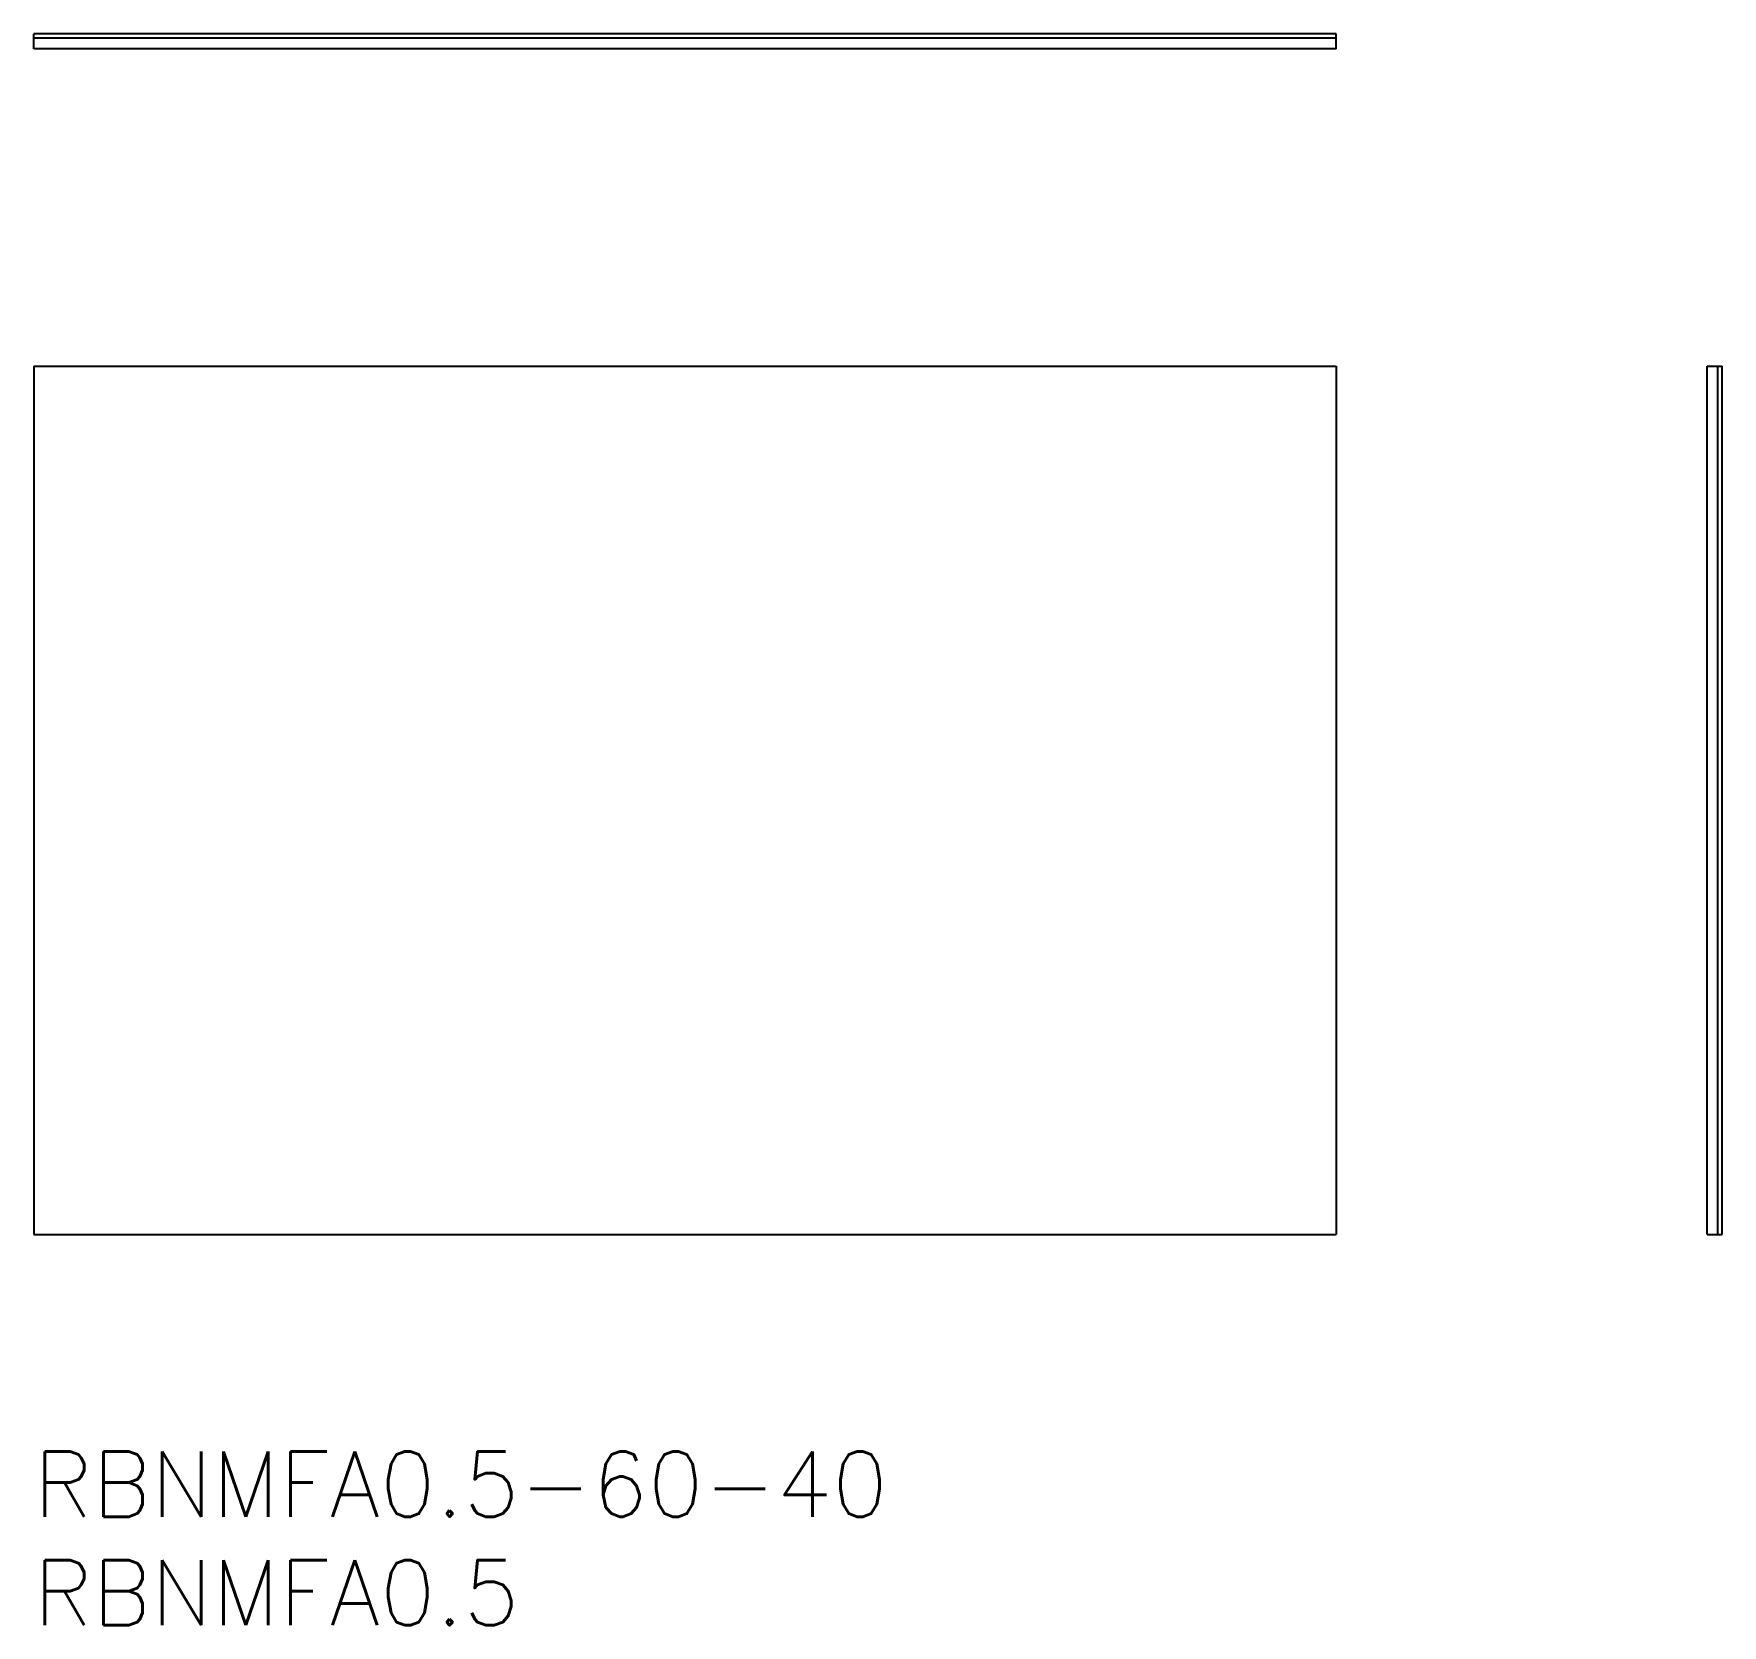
# Model space of a CAD drawing. Extents: x 0 to 77.8, y -8 to 65.3.
import ezdxf

# ---------------------------------------------------------------- set-up
doc = ezdxf.new("R2010")
doc.units = 0
doc.header["$LTSCALE"] = 0.5
doc.layers.add('MSM_CONTINUOUS', color=7, linetype='CONTINUOUS')
doc.layers.add('MSM_PART_NUMBER', color=7, linetype='CONTINUOUS')
doc.styles.get("Standard").update_dxf_attribs({"font": 'txt.shx', "height": 1, "bigfont": 'bigfont.shx'})

# ---------------------------------------------------------------- blocks, each defined once
blk = doc.blocks.new('*U17')
at = {"layer": 'MSM_PART_NUMBER'}
blk.add_text('RBNMFA0.5-60-40', height=3, dxfattribs=at).set_placement((0, -3))
blk = doc.blocks.new('*U18')
at = {"layer": 'MSM_PART_NUMBER'}
blk.add_text('RBNMFA0.5', height=3, dxfattribs=at).set_placement((0, -8))

msp = doc.modelspace()

# ---------------------------------------------------------------- linework, layer by layer
at = {"layer": 'MSM_CONTINUOUS'}
for p, q in [((0, 64.606), (0, 65.306)), ((60, 65.306), (0, 65.306)), ((60, 65.106), (0, 65.106)), ((60, 64.606), (0, 64.606)), ((60, 64.606), (60, 65.306)), ((0, 50), (0, 10)), ((0, 50), (60, 50)), ((60, 50), (60, 10)), ((77.079, 50), (77.779, 50)), ((77.079, 10), (77.079, 50)), ((77.579, 10), (77.579, 50)), ((77.779, 10), (77.779, 50)), ((0, 10), (60, 10)), ((77.079, 10), (77.779, 10))]:
    msp.add_line(p, q, dxfattribs=at)

# ---------------------------------------------------------------- block references
for name in ['*U17', '*U18']:
    msp.add_blockref(name, (0, 0), dxfattribs=at)

doc.saveas('drawing.dxf')
